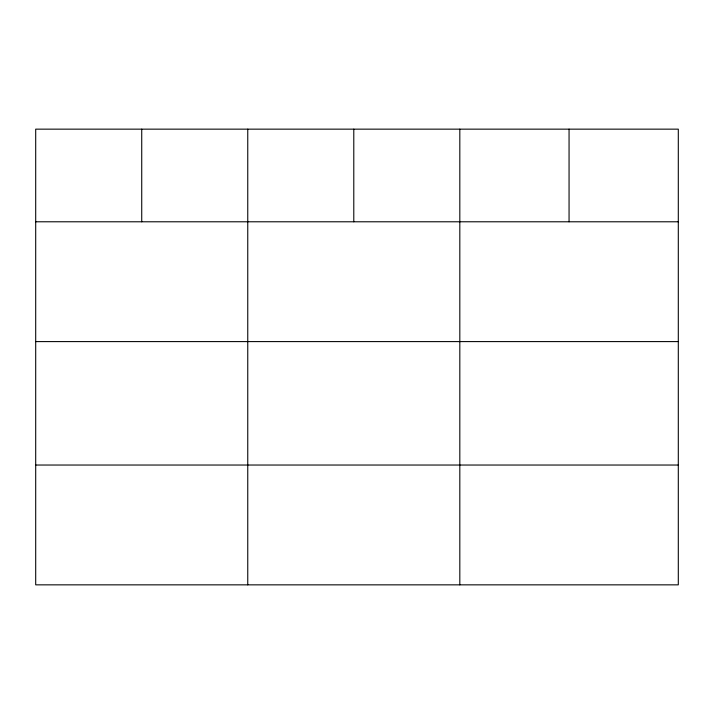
<?xml version="1.0" encoding="UTF-8"?>
<svg xmlns="http://www.w3.org/2000/svg" width="714" height="714" viewBox="0 0 714 714"><rect width="100%" height="100%" fill="white"/><g stroke="black" fill="none" stroke-linecap="round" stroke-linejoin="round"><path stroke-width="1.07" d="M678.3 341.595L678.3 129.154L35.7 129.154L35.7 584.846L678.3 584.846L678.3 341.595L35.7 341.595M35.7 221.786L678.3 221.786M35.7 465.037L678.3 465.037M569.058 129.154L569.058 221.786M459.816 129.154L459.816 584.846M353.787 129.154L353.787 221.786M247.758 129.154L247.758 584.846M141.729 129.154L141.729 221.786"/></g></svg>
